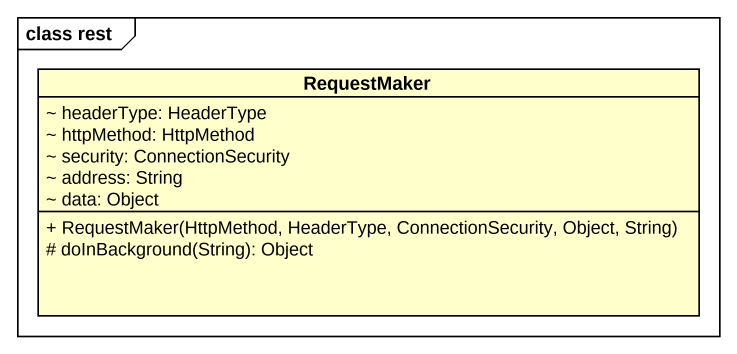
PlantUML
@startuml
mainframe class rest
hide circle
hide empty members
skinparam classAttributeIconSize 0
class RequestMaker {
  ~ headerType: HeaderType
  ~ httpMethod: HttpMethod
  ~ security: ConnectionSecurity
  ~ address: String
  ~ data: Object
  + RequestMaker(HttpMethod, HeaderType, ConnectionSecurity, Object, String)
  # doInBackground(String): Object
}
@enduml
